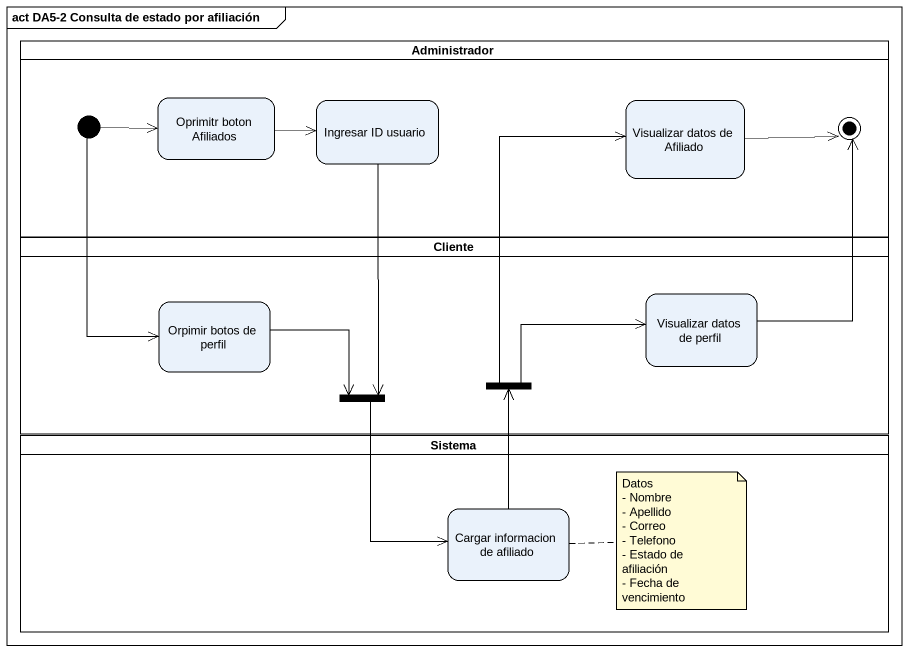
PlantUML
@startuml
mainframe act DA5-2 Consulta de estado por afiliación
hide empty description
state Administrador <<partition>> {
  state initial1 <<start>>
  state "Oprimitr boton Afiliados" as Oprimitr_boton_Afiliados
  state "Ingresar ID usuario" as Ingresar_ID_usuario
  state "Visualizar datos de Afiliado" as Visualizar_datos_de_Afiliado
  state final1 <<end>>
}
state Cliente <<partition>> {
  state "Orpimir botos de perfil" as Orpimir_botos_de_perfil
  state "Visualizar datos de perfil" as Visualizar_datos_de_perfil
  state fork1 <<join>>
  state fork2 <<fork>>
}
state Sistema <<partition>> {
  state "Cargar informacion de afiliado" as Cargar_informacion_de
}
initial1 -right-> Oprimitr_boton_Afiliados
initial1 --> Orpimir_botos_de_perfil
Oprimitr_boton_Afiliados -right-> Ingresar_ID_usuario
Ingresar_ID_usuario --> fork1
Visualizar_datos_de_Afiliado -right-> final1
Orpimir_botos_de_perfil -right-> fork1
Visualizar_datos_de_perfil -up-> final1
fork1 --> Cargar_informacion_de
fork2 -up-> Visualizar_datos_de_Afiliado
fork2 -right-> Visualizar_datos_de_perfil
Cargar_informacion_de -up-> fork2
note right of Cargar_informacion_de
  Datos
  - Nombre
  - Apellido
  - Correo
  - Telefono
  - Estado de afiliación
  - Fecha de vencimiento
end note
@enduml
